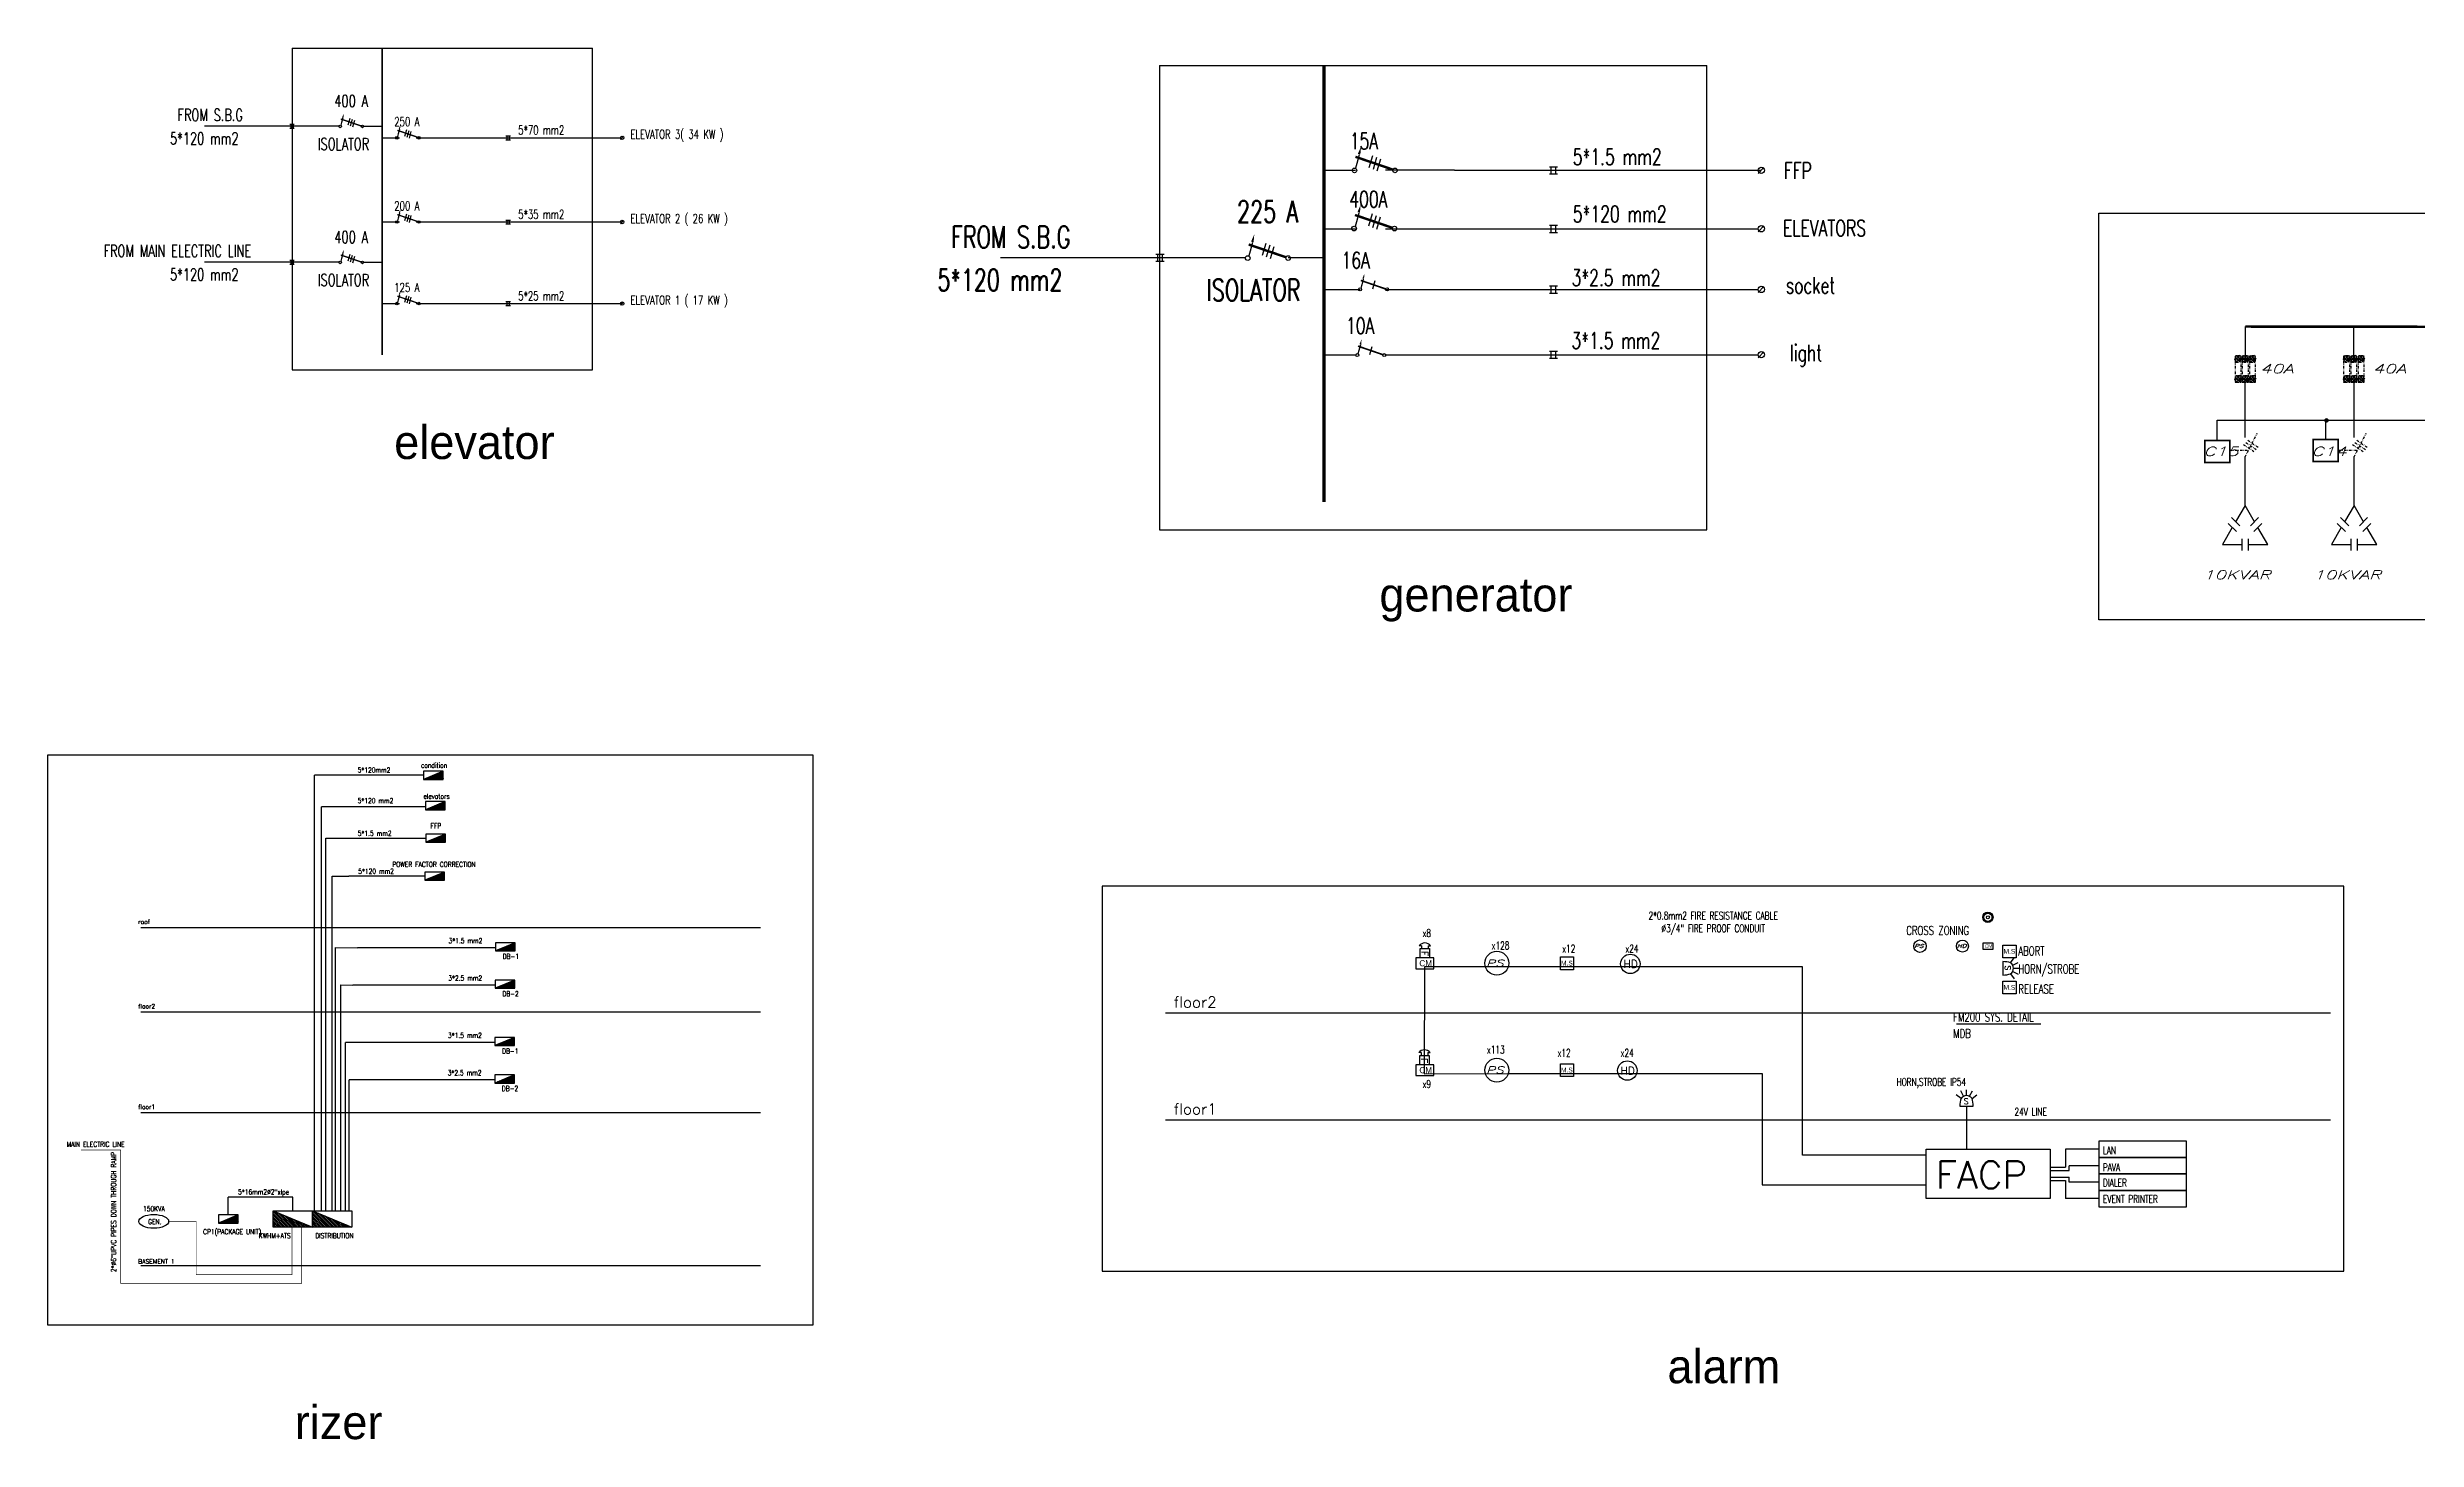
# Model space of a CAD drawing. Header units: metres. Extents: x 228 to 21688, y 132 to 9022.
# Drawn here: x 228 to 737, y 132 to 432 of the extents above; entities that cross this region are included whole.
import ezdxf
from ezdxf.enums import TextEntityAlignment as Align

# ---------------------------------------------------------------- set-up
doc = ezdxf.new("R2010")
doc.units = ezdxf.units.M
doc.header["$MEASUREMENT"] = 0
for name, pattern in [('CONTINUA', [0]), ('DASHDOT', [1, 0.5, -0.25, 0, -0.25]), ('HIDDEN', [0.375, 0.25, -0.125]), ('HIDDEN2', [4.7625, 3.175, -1.5875]), ('IHIDDEN', [0.25, 0.125, -0.125])]:
    doc.linetypes.add(name, pattern=pattern)
for name, color, linetype in [('1622', 2, 'Continuous'), ('1625', 7, 'DASHDOT'), ('AR-PUERTAS', 2, 'Continuous'), ('AR-VENTANAS', 2, 'Continuous'), ('cabinet', 3, 'Continuous'), ('cctv', 4, 'Continuous'), ('CONDP', 3, 'HIDDEN2'), ('CONDUITL', 1, 'IHIDDEN'), ('D-FIRE ALARM', 3, 'Continuous'), ('DB', 3, 'Continuous'), ('E-Architectural', 8, 'Continuous'), ('E-quip', 2, 'Continuous'), ('earthing', 1, 'Continuous'), ('FA', 1, 'Continuous'), ('FIG-HUMANA', 3, 'Continuous'), ('LIGHT', 4, 'Continuous'), ('LightLines', 3, 'Continuous'), ('MDB', 3, 'Continuous')]:
    doc.layers.add(name, color=color, linetype=linetype)
doc.layers.add('POWER', color=6, linetype='Continuous', lineweight=25)
doc.styles.add('ELEC', font='comic.ttf', dxfattribs={"height": 50})
doc.styles.add('Electrical', font='romans.shx', dxfattribs={"width": 0.7, "height": 20})
doc.styles.add('ROMAND', font='romand', dxfattribs={"height": 0.5})
doc.styles.add('ROMANS', font='romans.shx', dxfattribs={"width": 0.75})
doc.styles.add('SOLID', font='ROMANC.SHX', dxfattribs={"bigfont": 'bigfont.shx'})
doc.styles.add('STYLE100', font='romans.shx', dxfattribs={"width": 1.5, "oblique": 20, "height": 15})

# ---------------------------------------------------------------- blocks, each defined once
blk = doc.blocks.new('T.P. MCB')
at = {"layer": 'LIGHT', "color": 1, "linetype": 'Continuous', "ltscale": 10}
for p, q in [((5.2, 34.1), (1, 35.3)), ((1.6, 23.5), (12.2, 20.3)), ((12.7, 32.2), (5.2, 34.1)), ((-1.3, 16.4), (9.3, 13.3)), ((0.2, 19.8), (10.7, 16.7))]:
    blk.add_line(p, q, dxfattribs=at)
at = {"layer": 'LIGHT', "color": 1, "linetype": 'Continuous', "ltscale": 10, "const_width": 2.13}
blk.add_lwpolyline([(-0.1, 3), (11, 35.4)], dxfattribs=at)
at = {"layer": 'LIGHT', "color": 1, "linetype": 'Continuous', "ltscale": 10}
for centre in [(-0.8, 36.2), (-0.8, 1.1)]:
    blk.add_circle(centre, 2, dxfattribs=at)
blk.add_solid([(13.5, 33.3), (13, 31.1), (19.9, 30.5)], dxfattribs=at)
blk = doc.blocks.new('C')
for p, q in [((-0.22, 0.2), (0.23, 0.2)), ((-0.13, 0.2), (-0.13, -0.2)), ((0.12, 0.2), (0.12, -0.2)), ((-0.22, -0.2), (0.23, -0.2))]:
    blk.add_line(p, q)
blk = doc.blocks.new('S.P. MCB')
at = {"layer": 'LIGHT', "color": 1, "linetype": 'Continuous', "ltscale": 10}
for p, q in [((0.6, 12.7), (11.1, 9.6)), ((5.6, 27), (1.4, 28.2)), ((13.1, 25.1), (5.6, 27))]:
    blk.add_line(p, q, dxfattribs=at)
at = {"layer": 'LIGHT', "color": 1, "linetype": 'Continuous', "ltscale": 10, "const_width": 2.13}
blk.add_lwpolyline([(0.3, -4.1), (11.4, 28.2)], dxfattribs=at)
at = {"layer": 'LIGHT', "color": 1, "linetype": 'Continuous', "ltscale": 10}
for centre in [(-0.3, 29.1), (-0.3, -6)]:
    blk.add_circle(centre, 2, dxfattribs=at)
blk.add_solid([(14, 26.2), (13.4, 24), (20.4, 23.4)], dxfattribs=at)
blk = doc.blocks.new('DBS')
at = {"layer": 'DB', "ltscale": 8}
h = blk.add_hatch(dxfattribs=at)
h.set_pattern_fill('ANSI31', color=256, scale=20, style=0)
h.paths.add_polyline_path([(0, 76.5), (-31.8, 76.5), (-32.1, 76.5), (-32.1, 0)])
at = {"layer": 'DB', "linetype": 'Continuous', "ltscale": 5}
for p, q in [((-32.1, 76.5), (0, 76.5)), ((0, 76.5), (-32.1, 0)), ((-32.1, 0), (-32.1, 76.5)), ((-31.8, 76.5), (0, 76.5)), ((0, 76.5), (0, 0)), ((0, 0), (-32.1, 0))]:
    blk.add_line(p, q, dxfattribs=at)
blk = doc.blocks.new('SMOKE DETECTOR')
at = {"linetype": 'Continuous'}
blk.add_circle((0.005, 0.012), 0.281, dxfattribs=at)
at = {"linetype": 'Continuous', "style": 'STYLE100', "oblique": 20, "width": 1.5}
blk.add_text('PS', height=0.1582, dxfattribs=at).set_placement((-0.249, -0.063))
blk = doc.blocks.new('CM')
at = {"layer": 'FA', "linetype": 'Continuous'}
blk.add_lwpolyline([(-4, 26), (-48, 26), (-48, 0), (-4, 0)], close=True, dxfattribs=at)
at = {"layer": 'FA', "color": 2, "insert": (-39, 21), "char_height": 15, "width": 31.5, "attachment_point": 1}
blk.add_mtext('CM', dxfattribs=at)
blk = doc.blocks.new('H.DETECTOR')
at = {"linetype": 'Continuous'}
blk.add_circle((0, 0), 0.225, dxfattribs=at)
at = {"linetype": 'Continuous', "style": 'STYLE100', "oblique": 20, "width": 1.5}
blk.add_text('HD', height=0.1266, dxfattribs=at).set_placement((-0.203, -0.06))
blk = doc.blocks.new('CONTOL MODULE')
at = {"ltscale": 8}
blk.add_lwpolyline([(52.3, 31.7), (0, 31.7), (0, 0), (52.3, 0)], close=True, dxfattribs=at)
at = {"ltscale": 8, "insert": (10.3, 25.1), "char_height": 18, "width": 37.8, "attachment_point": 1}
blk.add_mtext('CM', dxfattribs=at)
blk = doc.blocks.new('MANUAL CALL POINT')
at = {"ltscale": 8}
for p, q in [((0, 18.7), (19.1, 18.7)), ((0, 0), (0, 18.7)), ((19.1, 0), (0, 0)), ((19.1, 18.7), (19.1, 0))]:
    blk.add_line(p, q, dxfattribs=at)
at = {"ltscale": 8, "style": 'ELEC'}
blk.add_text('M.S', height=7, dxfattribs=at).set_placement((0.8, 6.1))
blk = doc.blocks.new('FACP')
at = {"ltscale": 8}
for p, q in [((0, 36.2), (90.6, 36.2)), ((0, 0), (0, 36.2)), ((90.6, 36.2), (90.6, 0)), ((90.6, 0), (0, 0))]:
    blk.add_line(p, q, dxfattribs=at)
at = {"ltscale": 8, "style": 'ROMANS'}
blk.add_text('FACP', height=20, dxfattribs=at).set_placement((7, 7.4))
blk = doc.blocks.new('HORN STROBE IP54')
at = {"ltscale": 8}
for p, q in [((3.6, 22.3), (-10.7, 32.4)), ((10.6, 28.4), (2.5, 44)), ((19.5, 30.5), (19.5, 47.6)), ((28.5, 28.4), (36.6, 44)), ((35.5, 22.3), (49.8, 32.4))]:
    blk.add_line(p, q, dxfattribs=at)
at = {"ltscale": 8, "extrusion": (0, 1e-16, -1)}
blk.add_line((0, 0), (39.1, 0), dxfattribs=at)
at = {"ltscale": 8}
for centre, major_axis, start_param, end_param in [((70.2, 0.1), (49.7, 49.7), 2.034696, 2.357658), ((19.5, 11), (13.8, 13.8), 6.114421, 8.022746), ((-31.2, 0.1), (49.7, 49.7), 5.496324, 5.819286)]:
    blk.add_ellipse(centre, major_axis=major_axis, ratio=1, start_param=start_param, end_param=end_param, dxfattribs=at)
at = {"ltscale": 8, "extrusion": (0, 1e-16, -1), "style": 'ROMANS', "text_generation_flag": 4}
blk.add_text('S', height=16.9, rotation=180, dxfattribs=at).set_placement((-11.1, 5.5))
blk = doc.blocks.new('FM 200 CYL')
at = {"ltscale": 8}
for radius in [21.6, 19.5, 17.3, 6.4]:
    blk.add_circle((0, 0), radius, dxfattribs=at)
blk = doc.blocks.new('HD SENSOR')
at = {"ltscale": 8}
blk.add_circle((-0.7, 0), 20.7, dxfattribs=at)
at = {"ltscale": 8, "style": 'ROMANS'}
blk.add_text('HD', height=16.59, dxfattribs=at).set_placement((0, 0), align=Align.MIDDLE)
blk = doc.blocks.new('INT SIREN')
at = {"ltscale": 8}
for p, q in [((-24.7, 16.1), (-24.7, 21.1)), ((-24.7, 16.1), (-18.7, 16.1)), ((-24.7, 2.7), (-24.7, -2.3)), ((-24.7, 2.7), (-18.7, 2.7)), ((-18.7, 0), (-18.7, 18.7)), ((-18.7, 18.7), (0, 18.7)), ((0, 0), (-18.7, 0)), ((0, 18.7), (0, 0))]:
    blk.add_line(p, q, dxfattribs=at)
blk.add_ellipse((-15.4, 9.4), major_axis=(0, 14.9), ratio=1, start_param=0.671127, end_param=2.470465, dxfattribs=at)
at = {"ltscale": 8, "style": 'ROMAND', "text_generation_flag": 6}
blk.add_text('F', height=13.2, rotation=180, dxfattribs=at).set_placement((-13.8, 2.6))
blk = doc.blocks.new('*X150')
at = {"color": 0, "linetype": 'Continuous'}
for p, q in [((6.81, 19.72), (7.08, 19.98)), ((7.08, 19.61), (6.81, 19.88)), ((6.82, 19.9), (6.9, 19.98)), ((6.88, 19.61), (7.15, 19.88)), ((7.15, 19.72), (6.89, 19.98)), ((7.13, 19.92), (7.06, 19.98)), ((6.9, 19.61), (6.82, 19.69)), ((7.06, 19.61), (7.12, 19.68))]:
    blk.add_line(p, q, dxfattribs=at)
blk = doc.blocks.new('PFC')
at = {"layer": 'DB', "linetype": 'CONTINUA', "ltscale": 5}
for p, q in [((0, 0), (-59, -102)), ((59, -102), (0, 0)), ((-80, -138), (-141, -244)), ((-105, -112), (-54, -163)), ((-84, -76), (-33, -128)), ((84, -76), (33, -128)), ((105, -112), (54, -163)), ((141, -244), (79, -138)), ((-141, -244), (-20, -244)), ((-20, -208), (-20, -280)), ((20, -208), (20, -280)), ((20, -244), (141, -244))]:
    blk.add_line(p, q, dxfattribs=at)

msp = doc.modelspace()

# ---------------------------------------------------------------- linework, layer by layer
at = {"color": 4}
msp.add_line((640.43, 204.15), (640.43, 194.9), dxfattribs=at)
at = {"layer": '1622', "color": 3, "linetype": 'Continuous'}
for p, q in [((299.68, 412.41), (303.39, 412.41)), ((306.93, 412.41), (350.91, 412.41)), ((502.22, 405.4), (508.98, 405.4)), ((530.27, 405.4), (596.27, 405.4)), ((299.68, 394.29), (303.39, 394.29)), ((306.93, 394.29), (350.91, 394.29)), ((502.22, 392.83), (508.98, 392.83)), ((515.43, 392.83), (595.59, 392.83)), ((502.22, 379.78), (509.99, 379.78)), ((515.43, 379.78), (595.59, 379.78)), ((299.68, 376.74), (303.39, 376.74)), ((306.93, 376.74), (350.91, 376.74)), ((502.22, 365.75), (508.98, 365.75)), ((515.43, 365.75), (595.59, 365.75))]:
    msp.add_line(p, q, dxfattribs=at)
at = {"layer": '1622', "color": 1, "linetype": 'Continuous'}
for points, const_width in [([(299.68, 365.7), (299.68, 431.66)], 0.359), ([(502.22, 334.09), (502.22, 427.93)], 0.654)]:
    msp.add_lwpolyline(points, dxfattribs=dict(at, const_width=const_width))
at = {"layer": '1625', "color": 2}
for p, q in [((699.49, 365.46), (698.18, 365.46)), ((698.18, 365.46), (698.18, 359.86)), ((699.49, 359.86), (699.49, 365.46)), ((699.73, 365.46), (699.73, 359.86)), ((701.04, 365.46), (699.73, 365.46)), ((701.04, 359.86), (701.04, 365.46)), ((701.28, 365.46), (701.28, 359.86)), ((702.59, 365.46), (701.28, 365.46)), ((702.59, 359.86), (702.59, 365.46)), ((722.84, 365.46), (721.53, 365.46)), ((721.53, 365.46), (721.53, 359.86)), ((722.84, 359.86), (722.84, 365.46)), ((723.08, 365.46), (723.08, 359.86)), ((724.39, 365.46), (723.08, 365.46)), ((724.39, 359.86), (724.39, 365.46)), ((724.63, 365.46), (724.63, 359.86)), ((725.94, 365.46), (724.63, 365.46)), ((725.94, 359.86), (725.94, 365.46)), ((698.18, 359.86), (699.49, 359.86)), ((699.73, 359.86), (701.04, 359.86)), ((701.28, 359.86), (702.59, 359.86)), ((721.53, 359.86), (722.84, 359.86)), ((723.08, 359.86), (724.39, 359.86)), ((724.63, 359.86), (725.94, 359.86)), ((700.32, 343.76), (702.94, 348.89)), ((700.5, 346.85), (702.77, 345.33)), ((700.91, 347.36), (703.17, 345.83)), ((723.77, 343.76), (726.39, 348.89)), ((723.96, 346.85), (726.22, 345.33)), ((724.36, 347.36), (726.63, 345.83)), ((697.07, 345.19), (700.8, 345.19)), ((700, 346.45), (702.26, 344.93)), ((720.53, 345.19), (724.26, 345.19)), ((723.46, 346.45), (725.72, 344.93))]:
    msp.add_line(p, q, dxfattribs=at)
for points in [[(699.62, 364.81), (699.23, 365.49), (698.44, 365.49), (698.05, 364.81), (698.44, 364.13), (699.23, 364.13)], [(701.17, 364.81), (700.78, 365.49), (699.99, 365.49), (699.6, 364.81), (699.99, 364.13), (700.78, 364.13)], [(702.72, 364.81), (702.32, 365.49), (701.54, 365.49), (701.15, 364.81), (701.54, 364.13), (702.32, 364.13)], [(722.97, 364.81), (722.58, 365.49), (721.79, 365.49), (721.4, 364.81), (721.79, 364.13), (722.58, 364.13)], [(724.52, 364.81), (724.13, 365.49), (723.34, 365.49), (722.95, 364.81), (723.34, 364.13), (724.13, 364.13)], [(726.07, 364.81), (725.67, 365.49), (724.89, 365.49), (724.5, 364.81), (724.89, 364.13), (725.67, 364.13)], [(699.62, 360.51), (699.23, 361.19), (698.44, 361.19), (698.05, 360.51), (698.44, 359.83), (699.23, 359.83)], [(701.17, 360.51), (700.78, 361.19), (699.99, 361.19), (699.6, 360.51), (699.99, 359.83), (700.78, 359.83)], [(702.72, 360.51), (702.32, 361.19), (701.54, 361.19), (701.15, 360.51), (701.54, 359.83), (702.32, 359.83)], [(722.97, 360.51), (722.58, 361.19), (721.79, 361.19), (721.4, 360.51), (721.79, 359.83), (722.58, 359.83)], [(724.52, 360.51), (724.13, 361.19), (723.34, 361.19), (722.95, 360.51), (723.34, 359.83), (724.13, 359.83)], [(726.07, 360.51), (725.67, 361.19), (724.89, 361.19), (724.5, 360.51), (724.89, 359.83), (725.67, 359.83)]]:
    msp.add_lwpolyline(points, close=True, dxfattribs=at)
at = {"layer": '1625', "color": 2, "const_width": 0.441}
msp.add_lwpolyline([(717.58, 351.62, 1), (718.1, 351.62, 1)], format="xyb", close=True, dxfattribs=at)
at = {"layer": '1625', "color": 2}
for centre in [(698.86, 364.79), (700.41, 364.79), (701.96, 364.79), (722.21, 364.79), (723.76, 364.79), (725.31, 364.79), (698.86, 360.49), (700.41, 360.49), (701.96, 360.49), (722.21, 360.49), (723.76, 360.49), (725.31, 360.49)]:
    msp.add_circle(centre, 0.289, dxfattribs=at)
at = {"layer": 'AR-PUERTAS', "color": 2, "ltscale": 8}
for p, q in [((324.02, 238.2), (294.32, 238.2)), ((323.97, 230.15, 0.51), (293.36, 230.15, 0.51)), ((323.9, 217.83), (291.77, 217.79)), ((323.85, 209.78, 0.51), (292.56, 209.78))]:
    msp.add_line(p, q, dxfattribs=at)
at = {"layer": 'AR-PUERTAS'}
for p, q in [((290.74, 181.62), (290.74, 230.2)), ((291.77, 181.62), (291.77, 217.79)), ((292.56, 181.62), (292.56, 209.81))]:
    msp.add_line(p, q, dxfattribs=at)
at = {"layer": 'AR-VENTANAS'}
for p, q in [((285.1, 181.62), (285.1, 275.29)), ((286.59, 181.62), (286.59, 268.53)), ((287.52, 181.62), (287.52, 261.77)), ((288.88, 181.62), (288.88, 253.6)), ((288.88, 253.6), (292.48, 253.6)), ((289.63, 181.62), (289.63, 238.25)), ((289.63, 238.25), (294.32, 238.2)), ((290.74, 230.2), (293.36, 230.15, 0.51))]:
    msp.add_line(p, q, dxfattribs=at)
at = {"layer": 'CONDP', "linetype": 'Continuous', "ltscale": 8}
for p, q in [((290.35, 414.88), (261.45, 414.88)), ((299.68, 414.84), (295.38, 414.84)), ((530.27, 405.4), (515.43, 405.4)), ((290.35, 385.62), (261.45, 385.62)), ((299.68, 385.59), (295.38, 385.59)), ((485.32, 386.61), (432.65, 386.61)), ((502.33, 386.55), (494.49, 386.55))]:
    msp.add_line(p, q, dxfattribs=at)
at = {"layer": 'D-FIRE ALARM', "elevation": -1.87}
for points in [[(721.58, 251.47), (454.51, 251.47), (454.51, 168.61), (721.58, 168.61)], [(668.9, 193.09), (687.76, 193.09), (687.76, 196.63), (668.9, 196.63)], [(668.9, 189.56), (687.76, 189.56), (687.76, 193.09), (668.9, 193.09)], [(668.9, 186.02), (687.76, 186.02), (687.76, 189.56), (668.9, 189.56)], [(668.9, 182.48), (687.76, 182.48), (687.76, 186.02), (668.9, 186.02)]]:
    msp.add_lwpolyline(points, close=True, dxfattribs=at)
at = {"layer": 'DB', "linetype": 'Continuous', "ltscale": 5}
for p, q in [((700.39, 364.13), (700.39, 371.79)), ((723.74, 364.13), (723.74, 371.79)), ((700.32, 347.94), (700.32, 360.13)), ((723.77, 347.94), (723.77, 360.13)), ((694.36, 351.66), (1079.36, 351.66)), ((694.36, 347.28), (694.36, 351.66)), ((717.67, 347.5), (717.67, 351.66)), ((700.32, 333.33), (700.32, 343.82)), ((723.77, 333.33), (723.77, 343.82))]:
    msp.add_line(p, q, dxfattribs=at)
at = {"layer": 'DB'}
msp.add_lwpolyline([(668.85, 396.22), (1135.9, 396.22), (1135.9, 308.75), (668.85, 308.75)], close=True, dxfattribs=at)
at = {"layer": 'DB', "linetype": 'Continuous', "ltscale": 5}
msp.add_ellipse((250.51, 179.35), major_axis=(3.21, 0), ratio=0.46153, dxfattribs=at)
at = {"layer": 'E-Architectural'}
for p, q in [((280.27, 431.66), (280.27, 362.46)), ((280.27, 431.66), (344.86, 431.66)), ((344.86, 362.46), (344.86, 431.66)), ((466.84, 427.93), (466.84, 328.06)), ((466.84, 427.93), (584.57, 427.93)), ((584.57, 328.06), (584.57, 427.93)), ((280.27, 362.46), (344.86, 362.46)), ((466.84, 328.06), (584.57, 328.06)), ((381.01, 242.51), (247.72, 242.51)), ((381.01, 224.33), (247.72, 224.33)), ((381.01, 202.69), (247.72, 202.69)), ((381.01, 169.79), (247.72, 169.79))]:
    msp.add_line(p, q, dxfattribs=at)
at = {"layer": 'E-quip'}
for p, q in [((287.52, 261.77), (309.01, 261.77)), ((308.81, 253.6), (292.48, 253.6)), ((280.44, 181.62), (280.44, 184.52))]:
    msp.add_line(p, q, dxfattribs=at)
at = {"layer": 'E-quip', "const_width": 0.529}
msp.add_lwpolyline([(700.39, 371.79), (1122.19, 371.47)], dxfattribs=at)
at = {"layer": 'E-quip', "const_width": 0.36}
for points in [[(691.67, 347.28), (697.05, 347.28), (697.05, 342.56), (691.67, 342.56)], [(714.99, 347.5), (720.36, 347.5), (720.36, 342.78), (714.99, 342.78)]]:
    msp.add_lwpolyline(points, close=True, dxfattribs=at)
at = {"layer": 'earthing'}
for p, q in [((668.9, 194.86, -1.87), (661.7, 194.86, -1.87)), ((661.7, 194.86, -1.87), (661.7, 190.97, -1.87)), ((658.41, 190.97), (661.7, 190.97)), ((658.41, 190.27), (662.46, 190.27)), ((658.41, 188.86), (662.46, 188.86)), ((668.9, 191.32, -1.87), (662.46, 191.32, -1.87)), ((662.46, 190.27), (662.46, 191.32)), ((662.46, 187.79, 0.43), (662.46, 188.86)), ((658.41, 188.16), (661.7, 188.16)), ((661.7, 188.16, -1.87), (661.7, 184.25, -1.87)), ((668.9, 184.25, -1.87), (661.7, 184.25, -1.87)), ((668.9, 187.79, -1.87), (662.46, 187.79, -1.87))]:
    msp.add_line(p, q, dxfattribs=at)
at = {"layer": 'FIG-HUMANA'}
msp.add_lwpolyline([(392.35, 279.62), (227.64, 279.62), (227.64, 157.07), (392.35, 157.07)], close=True, dxfattribs=at)
msp.add_lwpolyline([(631.74, 193.61), (605.13, 193.61), (605.13, 234.12), (555.89, 234.12), (541.87, 234.12), (523.86, 234.11), (523.79, 211.09), (541.88, 211.17), (555.89, 211.17), (596.48, 211.17), (596.48, 187.24), (631.74, 187.24)], dxfattribs=at)
at = {"layer": 'LIGHT', "color": 1, "linetype": 'Continuous', "ltscale": 3}
for p, q in [((351.58, 412.74), (350.9, 412.04)), ((596.83, 406), (595.58, 404.71)), ((351.58, 394.62), (350.9, 393.91)), ((596.83, 393.44), (595.58, 392.15)), ((596.83, 380.39), (595.58, 379.1)), ((351.58, 377.07), (350.9, 376.37)), ((596.83, 366.35), (595.58, 365.07))]:
    msp.add_line(p, q, dxfattribs=at)
for centre, radius in [((351.28, 412.41), 0.372), ((596.27, 405.4), 0.677), ((351.28, 394.29), 0.372), ((596.27, 392.83), 0.677), ((351.28, 376.74), 0.372), ((596.27, 379.78), 0.677), ((596.27, 365.75), 0.677)]:
    msp.add_circle(centre, radius, dxfattribs=at)
at = {"layer": 'LightLines', "color": 2, "ltscale": 8}
for p, q in [((308.57, 275.29), (285.1, 275.29)), ((308.97, 268.53), (286.59, 268.53)), ((266.54, 180.76), (266.54, 184.52)), ((280.44, 184.52), (266.54, 184.52))]:
    msp.add_line(p, q, dxfattribs=at)
at = {"layer": 'LightLines', "ltscale": 8}
msp.add_line((638.27, 221.83, -3.06), (656.43, 221.83, -3.06), dxfattribs=at)
at = {"layer": 'MDB', "ltscale": 8, "const_width": 0.116}
for points in [[(234.87, 194.7), (243.38, 194.7), (243.38, 166.02), (282.34, 166.02), (282.34, 178.08)], [(253.72, 179.35), (259.64, 179.35), (259.64, 167.87), (280.26, 167.87), (280.26, 178.07)]]:
    msp.add_lwpolyline(points, dxfattribs=at)
at = {"layer": 'POWER', "color": 8}
for p, q in [((718.69, 224.11, -1.87), (468.15, 224.11, -1.87)), ((718.69, 201.12, -1.87), (468.15, 201.12, -1.87))]:
    msp.add_line(p, q, dxfattribs=at)

# ---------------------------------------------------------------- block references
at = {"layer": '1622', "xscale": 0.100696869428342, "yscale": 0.100696869428342, "zscale": 0.100696869428342}
for p in [(568.18, 234.73, -1.87), (567.53, 211.78, -3.73)]:
    msp.add_blockref('HD SENSOR', p, dxfattribs=at)
at = {"layer": '1625'}
for p, xscale, yscale, zscale in [((280.26, 414.88), 2.112416935488021, 2.112416935488021, 2.112416935488021), ((326.74, 412.41), 2.112416935488021, 2.112416935488021, 2.112416935488021), ((551.54, 405.4), 3.8503193296078, 3.8503193296078, 3.8503193296078), ((326.74, 394.29), 2.112416935488021, 2.112416935488021, 2.112416935488021), ((551.54, 392.83), 3.8503193296078, 3.8503193296078, 3.8503193296078), ((466.93, 386.61), 3.8503193296078, 3.8503193296078, 3.8503193296078), ((280.26, 385.62), 2.112416935488021, 2.112416935488021, 2.112416935488021), ((326.74, 376.74), 2.112416935488021, 2.112416935488021, 2.112416935488021), ((551.54, 379.78), 3.8503193296078, 3.8503193296078, 3.8503193296078), ((551.54, 365.75), 3.8503193296078, 3.8503193296078, 3.8503193296078)]:
    msp.add_blockref('C', p, dxfattribs=dict(at, xscale=xscale, yscale=yscale, zscale=zscale))
at = {"layer": '1625', "color": 2, "xscale": 3.600617847533055, "yscale": 3.600617847533055, "zscale": 3.600617847533055}
for p in [(673.71, 293.61), (675.25, 293.61), (676.8, 293.61), (697.06, 293.61), (698.6, 293.61), (700.15, 293.61), (673.71, 289.31), (675.25, 289.31), (676.8, 289.31), (697.06, 289.31), (698.6, 289.31), (700.15, 289.31)]:
    msp.add_blockref('*X150', p, dxfattribs=at)
at = {"layer": 'cabinet', "xscale": 0.2942934374482647, "yscale": 0.2942934374482647, "zscale": 0.2942934374482647}
msp.add_blockref('FACP', (631.74, 184.24), dxfattribs=at)
at = {"layer": 'cctv', "linetype": 'HIDDEN', "extrusion": (1.00025e-14, 0.005798, 0.999983), "xscale": 0.04966201756982916, "yscale": 0.04966201759055928, "zscale": 0.0496620175681642}
msp.add_blockref('CM', (646.31, 237.91, -1.68), dxfattribs=at)
at = {"layer": 'CONDUITL', "color": 1, "rotation": 90}
for name, p, xscale, yscale, zscale in [('T.P. MCB', (295.54, 414.95), 0.1357982315671226, 0.1357982315671226, 0.1357982315671226), ('T.P. MCB', (307.72, 412.51), 0.1357982315671226, 0.1357982315671226, 0.1357982315671226), ('T.P. MCB', (517.74, 405.59), 0.2475205283319947, 0.2475205283319947, 0.2475205283319947), ('T.P. MCB', (517.65, 393.07), 0.2475205283319947, 0.2475205283319947, 0.2475205283319947), ('T.P. MCB', (307.72, 394.39), 0.1357982315671226, 0.1357982315671226, 0.1357982315671226), ('T.P. MCB', (295.54, 385.7), 0.1357982315671226, 0.1357982315671226, 0.1357982315671226), ('T.P. MCB', (494.78, 386.73), 0.2475205283319947, 0.2475205283319947, 0.2475205283319947), ('S.P. MCB', (514.79, 379.84), 0.1650136855543611, 0.1650136855543611, 0.1650136855543611), ('T.P. MCB', (307.72, 376.85), 0.1357982315671226, 0.1357982315671226, 0.1357982315671226), ('S.P. MCB', (514.18, 365.71), 0.1650136855543611, 0.1650136855543611, 0.1650136855543611)]:
    msp.add_blockref(name, p, dxfattribs=dict(at, xscale=xscale, yscale=yscale, zscale=zscale))
at = {"layer": 'DB', "linetype": 'Continuous', "ltscale": 5, "xscale": 0.03456593133637322, "yscale": 0.03456593133637322, "zscale": 0.03456593133637322}
for p in [(700.32, 333.33), (723.77, 333.33)]:
    msp.add_blockref('PFC', p, dxfattribs=at)
at = {"layer": 'E-quip'}
for name, p, xscale, yscale, zscale in [('FM 200 CYL', (645.01, 244.75, -3.07), 0.05109261066808346, 0.05109261066808346, 0.05109261066808346), ('SMOKE DETECTOR', (630.38, 238.49, -3.06), 4.773431499271277, 4.773431499271277, 4.773431499271277), ('H.DETECTOR', (639.54, 238.55, -3.06), 5.747918700159389, 5.747918700159389, 5.747918700159389), ('CONTOL MODULE', (521.96, 233.68), 0.07357335936197328, 0.07357335936197328, 0.07357335936197328), ('SMOKE DETECTOR', (539.35, 234.75), 9.16498847860078, 9.16498847860078, 9.16498847860078), ('MANUAL CALL POINT', (553.08, 233.47), 0.1471467187239466, 0.1471467187239466, 0.1471467187239466), ('MANUAL CALL POINT', (648.26, 236, -1.87), 0.1471467187239466, 0.1471467187239466, 0.1471467187239466), ('MANUAL CALL POINT', (648.26, 228.25, -1.87), 0.1471467187239466, 0.1471467187239466, 0.1471467187239466), ('SMOKE DETECTOR', (539.35, 211.75), 9.16498847860078, 9.16498847860078, 9.16498847860078), ('CONTOL MODULE', (521.96, 210.69), 0.07357335936197328, 0.07357335936197328, 0.07357335936197328), ('MANUAL CALL POINT', (553.08, 210.48), 0.1471467187239466, 0.1471467187239466, 0.1471467187239466), ('HORN STROBE IP54', (638.99, 204.15), 0.07357335936197328, 0.07357335936197328, 0.07357335936197328)]:
    msp.add_blockref(name, p, dxfattribs=dict(at, xscale=xscale, yscale=yscale, zscale=zscale))
for name, p, xscale, yscale, zscale, rotation in [('INT SIREN', (522.92, 236.02), 0.1059456374815091, 0.1059456374815091, 0.1059456374815091, 270.0000000000047), ('HORN STROBE IP54', (648.26, 235.21, -1.87), 0.07357335936215913, 0.07357335936215913, 0.07357335936215913, 270), ('INT SIREN', (522.83, 213.03), 0.1059456374815091, 0.1059456374815091, 0.1059456374815091, 270.0000000000047)]:
    msp.add_blockref(name, p, dxfattribs=dict(at, xscale=xscale, yscale=yscale, zscale=zscale, rotation=rotation))
at = {"layer": 'LIGHT', "linetype": 'HIDDEN', "ltscale": 2}
for p, xscale, yscale, zscale, rotation in [((308.57, 276.17), -0.05522424921185734, 0.05522424921185734, 0.05522424921206897, 270), ((308.97, 269.62), -0.05522424921185734, 0.05522424921185734, 0.05522424921206897, 270), ((309.01, 262.65), -0.05522424921185734, 0.05522424921185734, 0.05522424921206897, 270), ((308.81, 254.48), -0.05522424921185734, 0.05522424921185734, 0.05522424921206897, 270), ((324.02, 239.28), -0.05522424921185734, 0.05522424921185734, 0.05522424921206897, 270), ((323.97, 231.24, 0.51), -0.05522424921185734, 0.05522424921185734, 0.05522424921206897, 270), ((323.9, 218.92), -0.05522424921185734, 0.05522424921185734, 0.05522424921206897, 270), ((323.85, 210.87, 0.51), -0.05522424921185734, 0.05522424921185734, 0.05522424921206897, 270), ((264.43, 180.76), -0.05522424921185734, 0.05522424921185734, 0.05522424921206897, 270), ((284.66, 181.62), 0.1104484984237147, 0.1104484984237147, 0.1104484984237147, 90), ((293.11, 181.62), 0.1104484984237147, 0.1104484984237147, 0.1104484984237147, 90)]:
    msp.add_blockref('DBS', p, dxfattribs=dict(at, xscale=xscale, yscale=yscale, zscale=zscale, rotation=rotation))

# ---------------------------------------------------------------- texts
at = {"layer": 'AR-PUERTAS', "style": 'SOLID'}
for s, height, p in [('roof', 0.937, (247.18, 243.31)), ('floor2', 0.937, (247.18, 225.15)), ('floor2', 2.37, (469.88, 225.32, -1.87)), ('floor1', 0.937, (247.18, 203.51)), ('floor1', 2.37, (469.88, 202.33, -1.87))]:
    msp.add_text(s, height=height, dxfattribs=at).set_placement(p)
at = {"layer": 'AR-PUERTAS', "char_height": 7.252, "attachment_point": 1}
for s, insert in [('elevator', (302.23, 350.56)), ('generator', (514.14, 317.77)), ('alarm', (576.1, 151.79)), ('rizer', (280.85, 139.76))]:
    msp.add_mtext_dynamic_manual_height_columns(s, width=23.6448, gutter_width=36.26, heights=[0], dxfattribs=dict(at, insert=insert))
at = {"layer": 'LIGHT', "linetype": 'Continuous', "style": 'STYLE100', "oblique": 20, "width": 1.5}
for s, p in [('40A', (703.56, 361.78)), ('40A', (727.78, 361.78)), ('C15', (691.38, 343.98)), ('C14', (714.61, 343.98)), ('10KVAR', (691.27, 317.44)), ('10KVAR', (715.01, 317.44))]:
    msp.add_text(s, height=1.92, dxfattribs=at).set_placement(p)
at = {"layer": 'LightLines', "ltscale": 8, "style": 'Electrical', "width": 0.7}
for s, height, p in [('FROM S.B.G', 2.562, (255.63, 416.03)), ('400 A', 2.562, (289.36, 419.03)), ('5*120 mm2', 2.562, (254, 410.98)), ('250 A', 1.921, (302.24, 414.91)), ('5*70 mm2', 1.921, (328.91, 413.1)), ('ELEVATOR 3( 34 KW )', 1.9213, (353.05, 412.19)), ('15A', 3.502, (507.76, 409.95)), ('ISOLATOR', 2.562, (285.78, 409.77)), ('5*1.5 mm2', 3.502, (555.74, 406.55)), ('FFP', 3.502, (601.16, 403.58)), ('200 A', 1.921, (302.24, 396.79)), ('225 A', 4.669, (483.52, 394.17)), ('400A', 3.502, (507.67, 397.44)), ('5*120 mm2', 3.502, (555.74, 394.26)), ('5*35 mm2', 1.921, (328.91, 394.98)), ('ELEVATOR 2 ( 26 KW )', 1.9213, (353.05, 394.07)), ('FROM S.B.G', 4.669, (422.04, 388.71)), ('ELEVATORS', 3.502, (600.95, 391.21)), ('FROM MAIN ELECTRIC LINE', 2.5617, (239.73, 386.78)), ('400 A', 2.562, (289.36, 389.77)), ('16A', 3.502, (506, 384.32)), ('5*120 mm2', 2.562, (254, 381.72)), ('ISOLATOR', 2.562, (285.78, 380.52)), ('5*120 mm2', 4.669, (419.07, 379.5)), ('3*2.5 mm2', 3.502, (555.47, 380.54)), ('socket', 3.502, (601.57, 378.91)), ('125 A', 1.921, (302.24, 379.24)), ('5*25 mm2', 1.921, (328.91, 377.43)), ('ELEVATOR 1 ( 17 KW )', 1.9213, (353.05, 376.52)), ('ISOLATOR', 4.669, (476.98, 377.3)), ('10A', 3.502, (506.96, 370.21)), ('3*1.5 mm2', 3.502, (555.45, 367.04)), ('light', 3.502, (602.42, 364.39)), ('5*120mm2', 1.091, (294.37, 275.88)), ('5*120 mm2', 1.091, (294.37, 269.29)), ('5*1.5 mm2', 1.091, (294.39, 262.26)), ('5*120 mm2', 1.091, (294.49, 254.1)), ('3*1.5 mm2', 1.091, (313.92, 239.16)), ('CROSS ZONING', 1.916, (627.46, 240.95, -3.06)), ('ABORT', 1.916, (651.56, 236.56, -2.49)), ('HORN/STROBE', 1.916, (651.56, 232.67, -2.49)), ('3*2.5 mm2', 1.091, (313.87, 231.12, 0.51)), ('RELEASE', 1.916, (651.56, 228.35, -2.49)), ('FM200 SYS. DETAIL', 1.916, (637.55, 222.31, -3.06)), ('3*1.5 mm2', 1.091, (313.8, 218.79)), ('MDB', 1.916, (637.55, 218.79, -3.06)), ('3*2.5 mm2', 1.091, (313.74, 210.75, 0.51)), ('MAIN ELECTRIC LINE', 1.0908, (231.79, 195.39)), ('5*16mm2%%C2"xlpe', 1.0908, (268.65, 185.14)), ('150KVA', 1.091, (248.22, 181.52)), ('CP1(PACKAGE UNIT)', 1.0908, (261.13, 176.56))]:
    msp.add_text(s, height=height, dxfattribs=at).set_placement(p)
at = {"layer": 'LightLines', "style": 'Electrical', "width": 0.7}
for s, height, p in [('x8', 1.655, (523.4, 240.51)), ('x128', 1.655, (538.27, 237.85)), ('x12', 1.655, (553.45, 237.17)), ('x24', 1.655, (567.03, 237.17, -1.87)), ('x113', 1.655, (537.25, 215.44)), ('x12', 1.655, (552.43, 214.77)), ('x24', 1.655, (566.01, 214.77, -1.87)), ('x9', 1.655, (523.4, 208.07)), ('HORN,STROBE IP54', 1.6554, (625.37, 208.51, -1.87)), ('24V LINE', 1.655, (650.74, 202.09))]:
    msp.add_text(s, height=height, dxfattribs=at).set_placement(p)
at = {"layer": 'LightLines', "ltscale": 8, "style": 'Electrical', "width": 0.7}
msp.add_text('2*%%C6"UPVC PIPES DOWN THROUGH RAMP', height=1.0908, rotation=90, dxfattribs=at).set_placement((242.42, 168.42))
at = {"layer": 'LightLines', "ltscale": 8, "style": 'Electrical'}
for s, insert, char_height, width, attachment_point in [('condition', (310.82, 277.99, 0.51), 1.091, 11.3813, 2), ('elevators', (311.35, 271.33, 0.51), 1.091, 11.3813, 2), ('FFP', (311.2, 264.96, 0.51), 1.091, 11.3813, 2), ('POWER FACTOR CORRECTION', (310.79, 256.67, 0.51), 1.0908, 19.9248, 2), ('2*0.8mm2 FIRE RESISTANCE CABLE\\P%%C3/4" FIRE PROOF CONDUIT', (585.93, 240.97, -3.73), 1.6554, 650.6689, 8), ('DB-1', (327.32, 236.88, 0.51), 1.091, 11.3813, 2), ('DB-2', (327.26, 228.84, 1.02), 1.091, 11.3813, 2), ('DB-1', (327.2, 216.51, 0.51), 1.091, 11.3813, 2), ('DB-2', (327.14, 208.47, 1.02), 1.091, 11.3813, 2), ('GEN.', (250.75, 179.81, 0.51), 1.091, 9.1464, 2), ('KWHM+ATS', (276.54, 176.79, 0.51), 1.091, 11.3813, 2), ('DISTRIBUTION', (289.37, 176.79, 0.51), 1.0908, 11.3813, 2)]:
    msp.add_mtext(s, dxfattribs=dict(at, insert=insert, char_height=char_height, width=width, attachment_point=attachment_point))
at = {"layer": 'LightLines', "width": 19.8707, "attachment_point": 7, "style": 'Electrical'}
for s, insert, char_height in [('LAN', (669.75, 193.77, -2.05), 1.655), ('PAVA', (669.75, 190.11, -2.05), 1.655), ('DIALER', (669.75, 186.82, -2.05), 1.655), ('EVENT PRINTER', (669.75, 183.35, -2.05), 1.6554)]:
    msp.add_mtext(s, dxfattribs=dict(at, insert=insert, char_height=char_height))
at = {"layer": 'POWER', "style": 'SOLID'}
msp.add_text('BASEMENT 1', height=0.937, dxfattribs=at).set_placement((247.18, 170.26))

doc.saveas('drawing.dxf')
